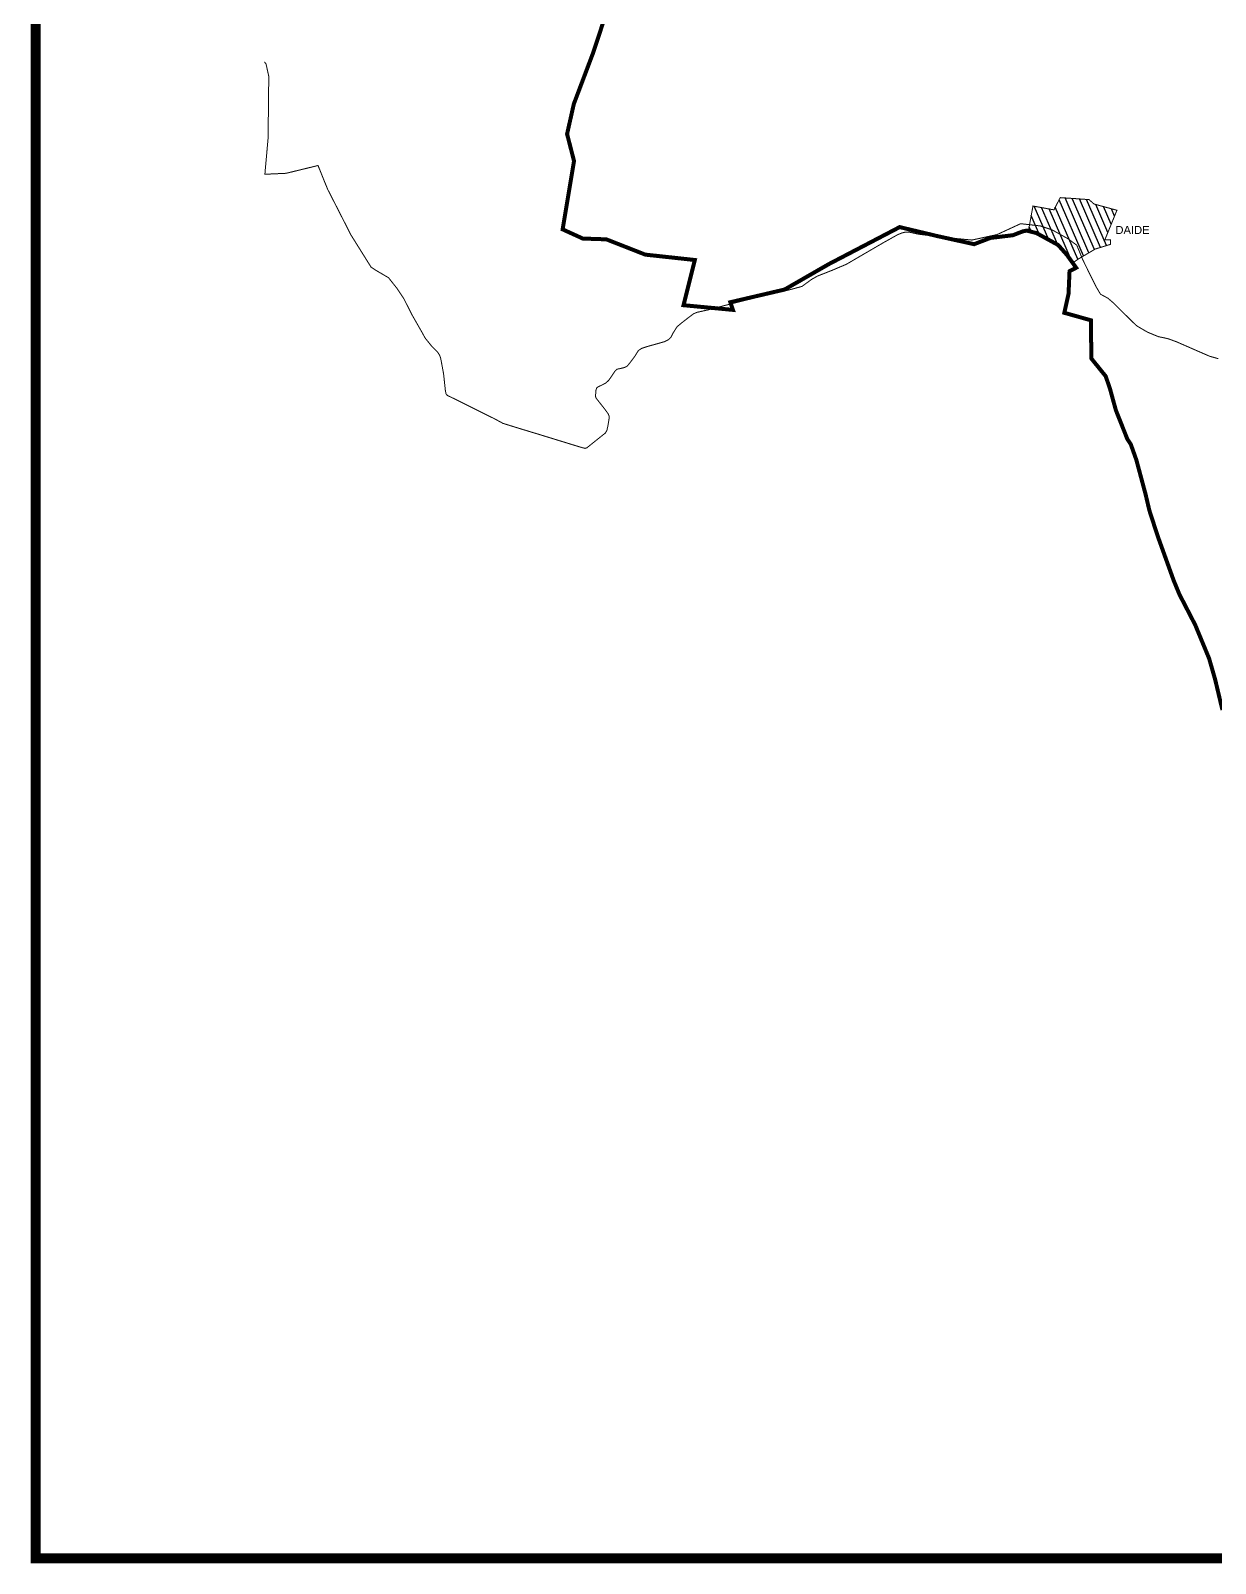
# Model space of a CAD drawing. Header units: millimetres. Extents: x 345922 to 402103, y 1833175 to 1858598.
# Drawn here: x 345922 to 351844, y 1833175 to 1840838 of the extents above; entities that cross this region are included whole.
import ezdxf
from ezdxf.enums import TextEntityAlignment as Align

# ---------------------------------------------------------------- set-up
doc = ezdxf.new("R2010")
doc.units = ezdxf.units.MM
doc.linetypes.add('JIS_02_1.0', pattern=[2, 1, -1])
for name, color, linetype in [('BND', 160, 'Continuous'), ('ROADS', 10, 'Continuous'), ('VILLAGE AREA', 44, 'Continuous')]:
    doc.layers.add(name, color=color, linetype=linetype)
doc.styles.get("Standard").update_dxf_attribs({"font": 'arial.ttf'})

msp = doc.modelspace()

# ---------------------------------------------------------------- hatches: boundary and pattern name
at = {"layer": 'VILLAGE AREA'}
h = msp.add_hatch(dxfattribs=at)
h.set_pattern_fill('ANSI31,_O', color=256, scale=10, angle=68.54643)
h.set_pattern_definition([(113.5464313, (0, 0), (-29.1063882, -12.6838743), [])])
h.paths.add_polyline_path([(350909.4, 1839836.1), (350932.2, 1839961), (351037.2, 1839941.8), (351068.4, 1840002.9), (351132, 1839998.8), (351212.5, 1839993), (351237.7, 1839971), (351351.9, 1839939.7), (351291.8, 1839792.5), (351320.2, 1839791.5), (351319.5, 1839769.3), (351243.7, 1839746), (351157.6, 1839695.2), (351131, 1839676.2), (351059, 1839765.1), (350955.3, 1839822.6)])

# ---------------------------------------------------------------- linework, layer by layer
at = {"layer": 'BND', "linetype": 'JIS_02_1.0', "lineweight": 30, "ltscale": 50, "const_width": 20}
msp.add_lwpolyline([(351879.2, 1837441.5), (351842.6, 1837594.8), (351812.8, 1837698.6), (351743.3, 1837866.5), (351664.3, 1838019.4), (351636, 1838087.8), (351555.8, 1838310.5), (351533, 1838380.8), (351514.2, 1838438.8), (351494.8, 1838521), (351449, 1838691.6), (351421, 1838770.3), (351404.2, 1838795.2), (351346.5, 1838940.5), (351318.5, 1839042.8), (351296.1, 1839109.5), (351223.3, 1839199.6), (351222.9, 1839389.4), (351089, 1839427.1), (351110.1, 1839522.5), (351115, 1839635.1), (351148.1, 1839652.3), (351102.7, 1839715.7), (351058, 1839766.2), (350950.1, 1839825.5), (350900.9, 1839838.3), (350881.4, 1839834.2), (350831.8, 1839815), (350719.9, 1839801.5), (350638, 1839770.2), (350453.6, 1839810.8), (350265.9, 1839855.6), (349910.9, 1839670.1), (349690.4, 1839543.3), (349509.7, 1839501.1), (349419.5, 1839480), (349432.6, 1839441.7), (349185.5, 1839465.1), (349210.4, 1839564.5), (349242, 1839691.1), (349159, 1839700.1), (349014.5, 1839715.8), (348994.6, 1839717.9), (348799.7, 1839794.4), (348682, 1839798.3), (348581.3, 1839844.3), (348614.3, 1840042.1), (348638.2, 1840186), (348603.5, 1840321), (348637.1, 1840470.9), (348699, 1840635), (348733.4, 1840726.2), (348785, 1840882.2)], dxfattribs=at)
at = {"layer": 'ROADS', "color": 0, "const_width": 50}
msp.add_lwpolyline([(345947.2, 1858572.7), (402077.7, 1858572.7), (402077.7, 1833200.1), (345947.2, 1833200.1)], close=True, dxfattribs=at)
at = {"layer": 'ROADS', "const_width": 5}
for points in [[(347090.6, 1840682.1), (347098.8, 1840671.1), (347112.4, 1840609.2), (347110.9, 1840469.3), (347109, 1840300), (347092.9, 1840119.8), (347199.3, 1840124.6), (347358.6, 1840163.5), (347406.4, 1840045.2), (347471.9, 1839917), (347523, 1839816.6), (347623.3, 1839656.1), (347651.5, 1839637.3), (347710.8, 1839602.7), (347752.9, 1839549.8), (347787, 1839498.7), (347828.4, 1839416.7), (347881, 1839324.7), (347893.7, 1839301.4), (347924.7, 1839262.7), (347956.2, 1839230.3), (347965.4, 1839216.5), (347970.7, 1839203.5), (347974.1, 1839187.5), (347986.2, 1839121.5), (347995.2, 1839037.9), (347998.3, 1839022.6), (348004.7, 1839014.3), (348048.7, 1838993), (348160.5, 1838937), (348239.3, 1838898.1), (348282.5, 1838874.6), (348352.5, 1838852.8), (348461.8, 1838819.6), (348661.4, 1838758.2), (348692.8, 1838749.3), (348701.8, 1838751.9), (348719.7, 1838766.1), (348794.7, 1838825.9), (348802.5, 1838839), (348808.1, 1838864.8), (348814, 1838901.4), (348813.4, 1838911.1), (348808.6, 1838922.5), (348790.1, 1838947.9), (348748.7, 1839000.4), (348745.6, 1839008.7), (348747.3, 1839037.7), (348751.1, 1839051.1), (348758.1, 1839057), (348773.7, 1839063.9), (348797.6, 1839076.3), (348811.6, 1839089.6), (348825.8, 1839109.6), (348841, 1839132.8), (348853.7, 1839145.4), (348870.3, 1839148.6), (348890.2, 1839153.6), (348904.7, 1839161.2), (348917.6, 1839176.9), (348943.3, 1839211.6), (348960, 1839238.7), (348976.2, 1839249.2), (349003.4, 1839258.2), (349089.6, 1839282.5), (349109.3, 1839292), (349122.6, 1839304.4), (349135.2, 1839329.3), (349154.1, 1839358.3), (349180.8, 1839380.4), (349213.5, 1839405.6), (349235.6, 1839422.1), (349251.9, 1839429.3), (349310.1, 1839442.1), (349396.2, 1839464.9), (349529.2, 1839498), (349715.6, 1839542.1), (349777.8, 1839559.2), (349826, 1839594.4), (349855.6, 1839611), (349927.3, 1839639.1), (350000.2, 1839670.1), (350047.3, 1839697.7), (350183.2, 1839776.9), (350256.5, 1839818), (350277, 1839826.3), (350293.3, 1839830.2), (350315.5, 1839830.1), (350360.2, 1839820.2), (350424.4, 1839812), (350521.5, 1839800.9), (350627.1, 1839790.9), (350752.8, 1839818.2), (350870.6, 1839872.6), (350968.9, 1839861.5), (351027.7, 1839841.8), (351105.7, 1839798.3), (351151.2, 1839765.2), (351182.2, 1839690.1), (351245.6, 1839561.4), (351269.8, 1839520.1), (351306.5, 1839500.3), (351334.6, 1839476.3), (351434.9, 1839377), (351452.7, 1839360.8), (351504.3, 1839330.6), (351558.9, 1839308), (351597.8, 1839299.8), (351613.2, 1839295.6), (351652, 1839281.2), (351741.7, 1839242), (351813.9, 1839210.5), (351858.4, 1839197.7)], [(348372.1, 1838846.8), (348461.8, 1838819.6), (348661.4, 1838758.2), (348692.8, 1838749.3), (348701.8, 1838751.9), (348719.7, 1838766.1), (348794.7, 1838825.9), (348802.5, 1838839), (348808.1, 1838864.8), (348814, 1838901.4), (348813.4, 1838911.1), (348808.6, 1838922.5), (348790.1, 1838947.9), (348748.7, 1839000.4), (348745.6, 1839008.7), (348747.3, 1839037.7), (348751.1, 1839051.1), (348758.1, 1839057), (348773.7, 1839063.9), (348797.6, 1839076.3), (348811.6, 1839089.6), (348825.8, 1839109.6), (348841, 1839132.8), (348853.7, 1839145.4), (348870.3, 1839148.6), (348890.2, 1839153.6), (348904.7, 1839161.2), (348917.6, 1839176.9), (348943.3, 1839211.6), (348960, 1839238.7), (348976.2, 1839249.2), (349003.4, 1839258.2), (349089.6, 1839282.5), (349109.3, 1839292), (349122.6, 1839304.4), (349135.2, 1839329.3), (349154.1, 1839358.3), (349180.8, 1839380.4), (349213.5, 1839405.6), (349235.6, 1839422.1), (349251.9, 1839429.3), (349310.1, 1839442.1), (349396.2, 1839464.9), (349529.2, 1839498), (349715.6, 1839542.1), (349777.8, 1839559.2), (349826, 1839594.4), (349855.6, 1839611), (349927.3, 1839639.1), (350000.2, 1839670.1), (350047.3, 1839697.7), (350183.2, 1839776.9), (350256.5, 1839818), (350277, 1839826.3), (350293.3, 1839830.2), (350315.5, 1839830.1), (350360.2, 1839820.2), (350424.4, 1839812), (350521.5, 1839800.9), (350627.1, 1839790.9), (350752.8, 1839818.2), (350870.6, 1839872.6), (350968.9, 1839861.5), (351027.7, 1839841.8), (351105.7, 1839798.3), (351151.2, 1839765.2), (351182.2, 1839690.1), (351245.6, 1839561.4), (351269.8, 1839520.1), (351306.5, 1839500.3), (351334.6, 1839476.3), (351434.9, 1839377), (351452.7, 1839360.8), (351504.3, 1839330.6), (351558.9, 1839308), (351597.8, 1839299.8), (351613.2, 1839295.6), (351652, 1839281.2), (351741.7, 1839242), (351813.9, 1839210.5), (351858.4, 1839197.7)]]:
    msp.add_lwpolyline(points, dxfattribs=at)
at = {"layer": 'VILLAGE AREA', "const_width": 5}
msp.add_lwpolyline([(350909.4, 1839836.1), (350932.2, 1839961), (351037.2, 1839941.8), (351068.4, 1840002.9), (351132, 1839998.8), (351212.5, 1839993), (351237.7, 1839971), (351351.9, 1839939.7), (351291.8, 1839792.5), (351320.2, 1839791.5), (351319.5, 1839769.3), (351243.7, 1839746), (351157.6, 1839695.2), (351131, 1839676.2), (351059, 1839765.1), (350955.3, 1839822.6), (350909.4, 1839836.1)], dxfattribs=at)

# ---------------------------------------------------------------- texts
at = {"layer": 'VILLAGE AREA'}
msp.add_text('DAIDE', height=40, dxfattribs=at).set_placement((351429.8, 1839841.2), align=Align.MIDDLE_CENTER)

doc.saveas('drawing.dxf')
